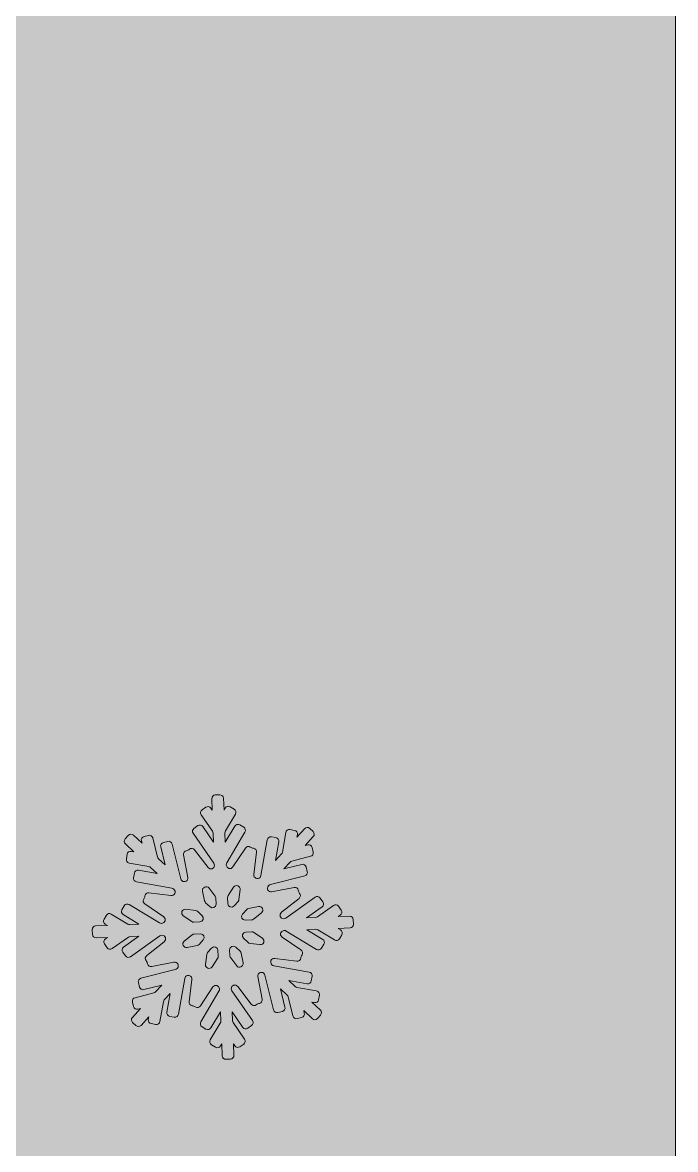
# Model space of a CAD drawing. Header units: millimetres. Extents: x 33 to 181, y -115 to -16.
# Drawn here: x 171.92 to 180.76, y -56.88 to -41.62 of the extents above; entities that cross this region are included whole.
import ezdxf

# ---------------------------------------------------------------- set-up
doc = ezdxf.new("R2010")
doc.units = ezdxf.units.MM
doc.header["$MEASUREMENT"] = 0
doc.layers.add('engraving', color=7, linetype='Continuous')
doc.layers.add('Layer 1', color=7, linetype='Continuous')

msp = doc.modelspace()

# ---------------------------------------------------------------- hatches: boundary and pattern name
at = {"layer": 'Layer 1'}
h = msp.add_hatch(color=2, dxfattribs=at)
h.dxf.hatch_style = 2
edge = h.paths.add_edge_path()
edge.add_spline(control_points=[(156.236, -29.463), (155.428, -28.206), (154.068, -27.335), (152.5, -27.216), (154.005, -26.101), (154.984, -24.317), (154.984, -22.3), (154.984, -18.92), (152.244, -16.179), (148.864, -16.179), (145.483, -16.179), (142.743, -18.92), (142.743, -22.3), (142.743, -24.317), (143.723, -26.101), (145.228, -27.216), (143.62, -27.338), (142.229, -28.246), (141.428, -29.553), (141.428, -29.553), (140.987, -29.553), (140.987, -29.553), (140.987, -29.553), (140.948, -29.463), (140.948, -29.463), (140.948, -29.463), (117.575, -29.463), (117.575, -29.463), (117.575, -29.463), (117.575, -114.611), (117.575, -114.611), (117.575, -114.611), (140.477, -114.611), (140.477, -114.611), (140.477, -114.611), (140.477, -83.841), (140.477, -83.841), (140.477, -83.841), (157.272, -114.611), (157.272, -114.611), (157.272, -114.611), (180.761, -114.611), (180.761, -114.611), (180.761, -114.611), (180.761, -29.463), (180.761, -29.463), (180.761, -29.463), (156.236, -29.463), (156.236, -29.463)], knot_values=[0, 0, 0, 0, 1, 1, 1, 2, 2, 2, 3, 3, 3, 4, 4, 4, 5, 5, 5, 6, 6, 6, 7, 7, 7, 8, 8, 8, 9, 9, 9, 10, 10, 10, 11, 11, 11, 12, 12, 12, 13, 13, 13, 14, 14, 14, 15, 15, 15, 16, 16, 16, 16], degree=3, periodic=1)
edge = h.paths.add_edge_path()
edge.add_spline(control_points=[(145.056, -22.3), (145.056, -20.201), (146.764, -18.493), (148.864, -18.493), (150.963, -18.493), (152.671, -20.201), (152.671, -22.3), (152.671, -24.4), (150.963, -26.108), (148.864, -26.108), (146.764, -26.108), (145.056, -24.4), (145.056, -22.3)], knot_values=[0, 0, 0, 0, 1, 1, 1, 2, 2, 2, 3, 3, 3, 4, 4, 4, 4], degree=3, periodic=1)
h.paths.add_polyline_path([(142.919, -33.921), (155.746, -33.921), (155.746, -62.935)])

# ---------------------------------------------------------------- linework, layer by layer
at = {"layer": 'engraving', "lineweight": 0}
for points, knots in [([(176.398, -53.767), (176.397, -53.74), (176.375, -53.72), (176.348, -53.721), (176.348, -53.721), (176.193, -53.727), (176.193, -53.727), (176.193, -53.727), (176.222, -53.706), (176.222, -53.706), (176.244, -53.691), (176.249, -53.661), (176.234, -53.639), (176.234, -53.639), (176.198, -53.587), (176.198, -53.587), (176.183, -53.565), (176.152, -53.559), (176.13, -53.575), (176.13, -53.575), (175.911, -53.73), (175.911, -53.73), (175.903, -53.735), (175.894, -53.738), (175.885, -53.739), (175.885, -53.739), (175.766, -53.743), (175.766, -53.743), (175.766, -53.743), (175.975, -53.596), (175.975, -53.596), (175.997, -53.581), (176.002, -53.55), (175.987, -53.529), (175.987, -53.529), (175.951, -53.477), (175.951, -53.477), (175.935, -53.454), (175.905, -53.449), (175.883, -53.464), (175.883, -53.464), (175.484, -53.746), (175.484, -53.746), (175.476, -53.752), (175.467, -53.755), (175.458, -53.755), (175.458, -53.755), (175.455, -53.755), (175.455, -53.755), (175.408, -53.757), (175.386, -53.698), (175.423, -53.669), (175.423, -53.669), (175.663, -53.48), (175.663, -53.48), (175.684, -53.464), (175.687, -53.433), (175.671, -53.412), (175.671, -53.412), (175.663, -53.402), (175.663, -53.402), (175.659, -53.396), (175.656, -53.389), (175.654, -53.382), (175.654, -53.382), (175.652, -53.37), (175.652, -53.37), (175.647, -53.343), (175.621, -53.326), (175.595, -53.331), (175.595, -53.331), (175.292, -53.392), (175.292, -53.392), (175.246, -53.401), (175.215, -53.346), (175.247, -53.311), (175.247, -53.311), (175.252, -53.306), (175.252, -53.306), (175.259, -53.299), (175.267, -53.294), (175.276, -53.291), (175.276, -53.291), (175.74, -53.175), (175.74, -53.175), (175.766, -53.169), (175.781, -53.142), (175.775, -53.116), (175.775, -53.116), (175.76, -53.055), (175.76, -53.055), (175.753, -53.029), (175.727, -53.013), (175.701, -53.019), (175.701, -53.019), (175.458, -53.08), (175.458, -53.08), (175.458, -53.08), (175.542, -52.989), (175.542, -52.989), (175.548, -52.982), (175.556, -52.976), (175.566, -52.974), (175.566, -52.974), (175.82, -52.91), (175.82, -52.91), (175.846, -52.904), (175.861, -52.878), (175.855, -52.852), (175.855, -52.852), (175.84, -52.79), (175.84, -52.79), (175.833, -52.764), (175.807, -52.748), (175.781, -52.755), (175.781, -52.755), (175.748, -52.763), (175.748, -52.763), (175.748, -52.763), (175.856, -52.644), (175.856, -52.644), (175.874, -52.624), (175.873, -52.594), (175.854, -52.575), (175.854, -52.575), (175.808, -52.532), (175.808, -52.532), (175.788, -52.514), (175.757, -52.515), (175.739, -52.535), (175.739, -52.535), (175.635, -52.649), (175.635, -52.649), (175.635, -52.649), (175.641, -52.615), (175.641, -52.615), (175.645, -52.589), (175.628, -52.564), (175.601, -52.559), (175.601, -52.559), (175.54, -52.548), (175.54, -52.548), (175.513, -52.543), (175.488, -52.561), (175.483, -52.587), (175.483, -52.587), (175.437, -52.854), (175.437, -52.854), (175.435, -52.864), (175.431, -52.872), (175.425, -52.879), (175.425, -52.879), (175.345, -52.966), (175.345, -52.966), (175.345, -52.966), (175.389, -52.713), (175.389, -52.713), (175.394, -52.687), (175.376, -52.662), (175.35, -52.657), (175.35, -52.657), (175.288, -52.646), (175.288, -52.646), (175.262, -52.641), (175.236, -52.659), (175.232, -52.686), (175.232, -52.686), (175.147, -53.172), (175.147, -53.172), (175.146, -53.181), (175.141, -53.189), (175.135, -53.196), (175.135, -53.196), (175.135, -53.196), (175.135, -53.196), (175.103, -53.231), (175.045, -53.204), (175.051, -53.158), (175.051, -53.158), (175.088, -52.855), (175.088, -52.855), (175.091, -52.828), (175.072, -52.804), (175.046, -52.801), (175.046, -52.801), (175.034, -52.799), (175.034, -52.799), (175.027, -52.798), (175.019, -52.795), (175.013, -52.791), (175.013, -52.791), (175.003, -52.785), (175.003, -52.785), (174.981, -52.769), (174.95, -52.776), (174.936, -52.798), (174.936, -52.798), (174.766, -53.055), (174.766, -53.055), (174.74, -53.094), (174.679, -53.077), (174.677, -53.03), (174.677, -53.03), (174.677, -53.025), (174.677, -53.025), (174.676, -53.015), (174.679, -53.006), (174.683, -52.998), (174.683, -52.998), (174.929, -52.583), (174.929, -52.583), (174.943, -52.56), (174.936, -52.531), (174.913, -52.517), (174.913, -52.517), (174.859, -52.484), (174.859, -52.484), (174.836, -52.47), (174.806, -52.478), (174.792, -52.501), (174.792, -52.501), (174.664, -52.717), (174.664, -52.717), (174.664, -52.717), (174.659, -52.592), (174.659, -52.592), (174.659, -52.583), (174.661, -52.574), (174.666, -52.566), (174.666, -52.566), (174.801, -52.338), (174.801, -52.338), (174.814, -52.315), (174.807, -52.286), (174.784, -52.272), (174.784, -52.272), (174.731, -52.239), (174.731, -52.239), (174.708, -52.225), (174.677, -52.233), (174.664, -52.256), (174.664, -52.256), (174.647, -52.285), (174.647, -52.285), (174.647, -52.285), (174.64, -52.123), (174.64, -52.123), (174.639, -52.096), (174.616, -52.076), (174.59, -52.077), (174.59, -52.077), (174.527, -52.079), (174.527, -52.079), (174.5, -52.08), (174.48, -52.103), (174.481, -52.13), (174.481, -52.13), (174.487, -52.285), (174.487, -52.285), (174.487, -52.285), (174.468, -52.258), (174.468, -52.258), (174.453, -52.236), (174.422, -52.23), (174.4, -52.246), (174.4, -52.246), (174.349, -52.282), (174.349, -52.282), (174.327, -52.297), (174.322, -52.327), (174.337, -52.349), (174.337, -52.349), (174.491, -52.572), (174.491, -52.572), (174.496, -52.58), (174.499, -52.589), (174.5, -52.598), (174.5, -52.598), (174.504, -52.717), (174.504, -52.717), (174.504, -52.717), (174.36, -52.508), (174.36, -52.508), (174.344, -52.485), (174.314, -52.48), (174.292, -52.495), (174.292, -52.495), (174.24, -52.532), (174.24, -52.532), (174.219, -52.547), (174.213, -52.577), (174.228, -52.599), (174.228, -52.599), (174.509, -53.004), (174.509, -53.004), (174.514, -53.012), (174.517, -53.021), (174.517, -53.03), (174.517, -53.03), (174.517, -53.031), (174.517, -53.031), (174.519, -53.078), (174.459, -53.1), (174.43, -53.062), (174.43, -53.062), (174.246, -52.823), (174.246, -52.823), (174.229, -52.802), (174.198, -52.798), (174.177, -52.815), (174.177, -52.815), (174.168, -52.822), (174.168, -52.822), (174.162, -52.827), (174.155, -52.83), (174.148, -52.831), (174.148, -52.831), (174.136, -52.834), (174.136, -52.834), (174.11, -52.839), (174.093, -52.864), (174.098, -52.891), (174.098, -52.891), (174.158, -53.196), (174.158, -53.196), (174.167, -53.242), (174.112, -53.273), (174.077, -53.24), (174.077, -53.24), (174.074, -53.238), (174.074, -53.238), (174.067, -53.231), (174.063, -53.223), (174.06, -53.214), (174.06, -53.214), (173.944, -52.744), (173.944, -52.744), (173.938, -52.718), (173.911, -52.702), (173.885, -52.708), (173.885, -52.708), (173.825, -52.724), (173.825, -52.724), (173.799, -52.73), (173.783, -52.756), (173.789, -52.782), (173.789, -52.782), (173.85, -53.028), (173.85, -53.028), (173.85, -53.028), (173.76, -52.944), (173.76, -52.944), (173.753, -52.937), (173.748, -52.929), (173.746, -52.92), (173.746, -52.92), (173.682, -52.662), (173.682, -52.662), (173.676, -52.636), (173.649, -52.62), (173.623, -52.627), (173.623, -52.627), (173.563, -52.642), (173.563, -52.642), (173.537, -52.648), (173.521, -52.675), (173.527, -52.701), (173.527, -52.701), (173.536, -52.734), (173.536, -52.734), (173.536, -52.734), (173.419, -52.625), (173.419, -52.625), (173.399, -52.606), (173.368, -52.608), (173.35, -52.628), (173.35, -52.628), (173.307, -52.674), (173.307, -52.674), (173.289, -52.694), (173.291, -52.724), (173.31, -52.742), (173.31, -52.742), (173.424, -52.849), (173.424, -52.849), (173.424, -52.849), (173.391, -52.843), (173.391, -52.843), (173.364, -52.838), (173.339, -52.856), (173.334, -52.883), (173.334, -52.883), (173.324, -52.945), (173.324, -52.945), (173.319, -52.971), (173.336, -52.996), (173.363, -53.001), (173.363, -53.001), (173.627, -53.049), (173.627, -53.049), (173.636, -53.051), (173.644, -53.055), (173.651, -53.061), (173.651, -53.061), (173.739, -53.143), (173.739, -53.143), (173.739, -53.143), (173.489, -53.098), (173.489, -53.098), (173.462, -53.093), (173.437, -53.111), (173.432, -53.137), (173.432, -53.137), (173.422, -53.2), (173.422, -53.2), (173.417, -53.226), (173.435, -53.251), (173.461, -53.256), (173.461, -53.256), (173.941, -53.343), (173.941, -53.343), (173.95, -53.344), (173.959, -53.349), (173.966, -53.355), (173.966, -53.355), (173.968, -53.357), (173.968, -53.357), (174.002, -53.389), (173.975, -53.447), (173.928, -53.441), (173.928, -53.441), (173.629, -53.403), (173.629, -53.403), (173.603, -53.4), (173.578, -53.419), (173.575, -53.445), (173.575, -53.445), (173.573, -53.458), (173.573, -53.458), (173.573, -53.465), (173.57, -53.472), (173.566, -53.478), (173.566, -53.478), (173.559, -53.489), (173.559, -53.489), (173.544, -53.511), (173.55, -53.541), (173.572, -53.556), (173.572, -53.556), (173.83, -53.73), (173.83, -53.73), (173.869, -53.757), (173.851, -53.817), (173.804, -53.819), (173.804, -53.819), (173.798, -53.819), (173.798, -53.819), (173.789, -53.82), (173.779, -53.817), (173.771, -53.812), (173.771, -53.812), (173.362, -53.563), (173.362, -53.563), (173.338, -53.549), (173.308, -53.556), (173.294, -53.58), (173.294, -53.58), (173.262, -53.634), (173.262, -53.634), (173.249, -53.657), (173.256, -53.686), (173.279, -53.7), (173.279, -53.7), (173.494, -53.831), (173.494, -53.831), (173.494, -53.831), (173.371, -53.836), (173.371, -53.836), (173.362, -53.836), (173.352, -53.834), (173.344, -53.829), (173.344, -53.829), (173.12, -53.692), (173.12, -53.692), (173.097, -53.678), (173.067, -53.686), (173.053, -53.709), (173.053, -53.709), (173.021, -53.763), (173.021, -53.763), (173.007, -53.786), (173.014, -53.816), (173.037, -53.83), (173.037, -53.83), (173.067, -53.848), (173.067, -53.848), (173.067, -53.848), (172.907, -53.854), (172.907, -53.854), (172.881, -53.855), (172.86, -53.878), (172.861, -53.905), (172.861, -53.905), (172.863, -53.968), (172.863, -53.968), (172.864, -53.995), (172.887, -54.016), (172.914, -54.015), (172.914, -54.015), (173.068, -54.009), (173.068, -54.009), (173.068, -54.009), (173.04, -54.029), (173.04, -54.029), (173.018, -54.044), (173.013, -54.074), (173.028, -54.096), (173.028, -54.096), (173.064, -54.148), (173.064, -54.148), (173.079, -54.171), (173.11, -54.176), (173.132, -54.16), (173.132, -54.16), (173.351, -54.006), (173.351, -54.006), (173.359, -54), (173.368, -53.997), (173.377, -53.997), (173.377, -53.997), (173.495, -53.992), (173.495, -53.992), (173.495, -53.992), (173.287, -54.139), (173.287, -54.139), (173.265, -54.155), (173.26, -54.185), (173.275, -54.207), (173.275, -54.207), (173.311, -54.259), (173.311, -54.259), (173.326, -54.281), (173.357, -54.286), (173.379, -54.271), (173.379, -54.271), (173.778, -53.989), (173.778, -53.989), (173.786, -53.984), (173.795, -53.98), (173.804, -53.98), (173.804, -53.98), (173.806, -53.98), (173.806, -53.98), (173.853, -53.978), (173.875, -54.038), (173.838, -54.067), (173.838, -54.067), (173.599, -54.255), (173.599, -54.255), (173.578, -54.272), (173.574, -54.302), (173.591, -54.323), (173.591, -54.323), (173.598, -54.333), (173.598, -54.333), (173.603, -54.339), (173.606, -54.346), (173.607, -54.353), (173.607, -54.353), (173.61, -54.365), (173.61, -54.365), (173.615, -54.392), (173.641, -54.409), (173.667, -54.404), (173.667, -54.404), (173.969, -54.344), (173.969, -54.344), (174.015, -54.334), (174.046, -54.389), (174.015, -54.424), (174.015, -54.424), (174.01, -54.429), (174.01, -54.429), (174.003, -54.437), (173.995, -54.442), (173.986, -54.444), (173.986, -54.444), (173.522, -54.56), (173.522, -54.56), (173.496, -54.567), (173.48, -54.593), (173.487, -54.619), (173.487, -54.619), (173.502, -54.681), (173.502, -54.681), (173.508, -54.707), (173.535, -54.723), (173.561, -54.716), (173.561, -54.716), (173.804, -54.655), (173.804, -54.655), (173.804, -54.655), (173.72, -54.747), (173.72, -54.747), (173.714, -54.754), (173.705, -54.759), (173.696, -54.761), (173.696, -54.761), (173.442, -54.825), (173.442, -54.825), (173.416, -54.831), (173.4, -54.858), (173.407, -54.884), (173.407, -54.884), (173.422, -54.945), (173.422, -54.945), (173.428, -54.971), (173.455, -54.987), (173.481, -54.981), (173.481, -54.981), (173.514, -54.972), (173.514, -54.972), (173.514, -54.972), (173.405, -55.092), (173.405, -55.092), (173.387, -55.111), (173.389, -55.142), (173.408, -55.16), (173.408, -55.16), (173.454, -55.203), (173.454, -55.203), (173.474, -55.221), (173.505, -55.22), (173.523, -55.2), (173.523, -55.2), (173.627, -55.086), (173.627, -55.086), (173.627, -55.086), (173.621, -55.12), (173.621, -55.12), (173.617, -55.147), (173.634, -55.172), (173.66, -55.177), (173.66, -55.177), (173.722, -55.188), (173.722, -55.188), (173.748, -55.192), (173.774, -55.175), (173.778, -55.148), (173.778, -55.148), (173.825, -54.881), (173.825, -54.881), (173.827, -54.872), (173.831, -54.863), (173.837, -54.856), (173.837, -54.856), (173.917, -54.769), (173.917, -54.769), (173.917, -54.769), (173.873, -55.022), (173.873, -55.022), (173.868, -55.048), (173.886, -55.073), (173.912, -55.078), (173.912, -55.078), (173.973, -55.089), (173.973, -55.089), (174, -55.094), (174.025, -55.076), (174.03, -55.05), (174.03, -55.05), (174.114, -54.564), (174.114, -54.564), (174.116, -54.554), (174.12, -54.546), (174.126, -54.539), (174.126, -54.539), (174.126, -54.539), (174.126, -54.539), (174.158, -54.504), (174.216, -54.531), (174.211, -54.578), (174.211, -54.578), (174.174, -54.881), (174.174, -54.881), (174.171, -54.907), (174.189, -54.931), (174.216, -54.935), (174.216, -54.935), (174.228, -54.936), (174.228, -54.936), (174.235, -54.937), (174.242, -54.94), (174.249, -54.944), (174.249, -54.944), (174.258, -54.951), (174.258, -54.951), (174.281, -54.966), (174.311, -54.96), (174.326, -54.937), (174.326, -54.937), (174.496, -54.68), (174.496, -54.68), (174.522, -54.641), (174.583, -54.658), (174.585, -54.705), (174.585, -54.705), (174.585, -54.711), (174.585, -54.711), (174.585, -54.72), (174.583, -54.729), (174.578, -54.737), (174.578, -54.737), (174.332, -55.152), (174.332, -55.152), (174.319, -55.175), (174.326, -55.205), (174.349, -55.219), (174.349, -55.219), (174.402, -55.251), (174.402, -55.251), (174.426, -55.265), (174.456, -55.258), (174.469, -55.234), (174.469, -55.234), (174.598, -55.019), (174.598, -55.019), (174.598, -55.019), (174.603, -55.143), (174.603, -55.143), (174.603, -55.152), (174.601, -55.161), (174.596, -55.17), (174.596, -55.17), (174.461, -55.397), (174.461, -55.397), (174.447, -55.42), (174.455, -55.45), (174.477, -55.464), (174.477, -55.464), (174.531, -55.496), (174.531, -55.496), (174.554, -55.51), (174.584, -55.503), (174.598, -55.479), (174.598, -55.479), (174.615, -55.451), (174.615, -55.451), (174.615, -55.451), (174.622, -55.612), (174.622, -55.612), (174.623, -55.639), (174.645, -55.66), (174.672, -55.659), (174.672, -55.659), (174.734, -55.656), (174.734, -55.656), (174.761, -55.655), (174.782, -55.632), (174.781, -55.606), (174.781, -55.606), (174.775, -55.45), (174.775, -55.45), (174.775, -55.45), (174.794, -55.477), (174.794, -55.477), (174.809, -55.5), (174.84, -55.505), (174.862, -55.49), (174.862, -55.49), (174.913, -55.453), (174.913, -55.453), (174.935, -55.438), (174.94, -55.408), (174.925, -55.386), (174.925, -55.386), (174.771, -55.163), (174.771, -55.163), (174.765, -55.155), (174.762, -55.147), (174.762, -55.137), (174.762, -55.137), (174.757, -55.018), (174.757, -55.018), (174.757, -55.018), (174.902, -55.228), (174.902, -55.228), (174.918, -55.25), (174.948, -55.255), (174.97, -55.24), (174.97, -55.24), (175.021, -55.204), (175.021, -55.204), (175.043, -55.188), (175.048, -55.158), (175.033, -55.136), (175.033, -55.136), (174.753, -54.731), (174.753, -54.731), (174.748, -54.723), (174.745, -54.714), (174.745, -54.705), (174.745, -54.705), (174.745, -54.705), (174.745, -54.705), (174.743, -54.657), (174.803, -54.635), (174.832, -54.673), (174.832, -54.673), (175.016, -54.912), (175.016, -54.912), (175.032, -54.934), (175.063, -54.937), (175.084, -54.921), (175.084, -54.921), (175.094, -54.913), (175.094, -54.913), (175.1, -54.909), (175.107, -54.905), (175.114, -54.904), (175.114, -54.904), (175.125, -54.902), (175.125, -54.902), (175.152, -54.896), (175.169, -54.871), (175.164, -54.845), (175.164, -54.845), (175.104, -54.54), (175.104, -54.54), (175.094, -54.493), (175.15, -54.463), (175.184, -54.495), (175.184, -54.495), (175.187, -54.497), (175.187, -54.497), (175.194, -54.504), (175.199, -54.512), (175.201, -54.521), (175.201, -54.521), (175.318, -54.991), (175.318, -54.991), (175.324, -55.017), (175.35, -55.033), (175.377, -55.027), (175.377, -55.027), (175.437, -55.012), (175.437, -55.012), (175.463, -55.005), (175.479, -54.979), (175.472, -54.953), (175.472, -54.953), (175.412, -54.707), (175.412, -54.707), (175.412, -54.707), (175.502, -54.791), (175.502, -54.791), (175.509, -54.798), (175.513, -54.806), (175.516, -54.815), (175.516, -54.815), (175.579, -55.073), (175.579, -55.073), (175.586, -55.099), (175.612, -55.115), (175.638, -55.109), (175.638, -55.109), (175.699, -55.093), (175.699, -55.093), (175.725, -55.087), (175.741, -55.061), (175.734, -55.035), (175.734, -55.035), (175.726, -55.001), (175.726, -55.001), (175.726, -55.001), (175.843, -55.11), (175.843, -55.11), (175.863, -55.129), (175.894, -55.128), (175.912, -55.108), (175.912, -55.108), (175.954, -55.061), (175.954, -55.061), (175.972, -55.041), (175.971, -55.011), (175.952, -54.993), (175.952, -54.993), (175.837, -54.886), (175.837, -54.886), (175.837, -54.886), (175.871, -54.892), (175.871, -54.892), (175.897, -54.897), (175.923, -54.879), (175.927, -54.853), (175.927, -54.853), (175.938, -54.79), (175.938, -54.79), (175.943, -54.764), (175.925, -54.739), (175.899, -54.734), (175.899, -54.734), (175.635, -54.686), (175.635, -54.686), (175.626, -54.685), (175.617, -54.68), (175.61, -54.674), (175.61, -54.674), (175.523, -54.592), (175.523, -54.592), (175.523, -54.592), (175.773, -54.637), (175.773, -54.637), (175.799, -54.642), (175.825, -54.624), (175.829, -54.598), (175.829, -54.598), (175.84, -54.535), (175.84, -54.535), (175.845, -54.509), (175.827, -54.484), (175.801, -54.479), (175.801, -54.479), (175.321, -54.392), (175.321, -54.392), (175.312, -54.391), (175.303, -54.387), (175.296, -54.38), (175.296, -54.38), (175.294, -54.378), (175.294, -54.378), (175.259, -54.346), (175.286, -54.288), (175.333, -54.294), (175.333, -54.294), (175.632, -54.332), (175.632, -54.332), (175.659, -54.336), (175.683, -54.317), (175.687, -54.29), (175.687, -54.29), (175.688, -54.278), (175.688, -54.278), (175.689, -54.27), (175.692, -54.263), (175.696, -54.257), (175.696, -54.257), (175.703, -54.246), (175.703, -54.246), (175.717, -54.224), (175.712, -54.194), (175.689, -54.179), (175.689, -54.179), (175.432, -54.005), (175.432, -54.005), (175.393, -53.978), (175.41, -53.918), (175.457, -53.916), (175.457, -53.916), (175.463, -53.916), (175.463, -53.916), (175.473, -53.915), (175.482, -53.918), (175.49, -53.923), (175.49, -53.923), (175.9, -54.172), (175.9, -54.172), (175.923, -54.186), (175.953, -54.179), (175.967, -54.156), (175.967, -54.156), (175.999, -54.101), (175.999, -54.101), (176.013, -54.079), (176.006, -54.049), (175.983, -54.035), (175.983, -54.035), (175.768, -53.904), (175.768, -53.904), (175.768, -53.904), (175.89, -53.899), (175.89, -53.899), (175.9, -53.899), (175.909, -53.901), (175.917, -53.906), (175.917, -53.906), (176.142, -54.043), (176.142, -54.043), (176.165, -54.057), (176.195, -54.05), (176.209, -54.026), (176.209, -54.026), (176.241, -53.972), (176.241, -53.972), (176.255, -53.949), (176.247, -53.92), (176.225, -53.906), (176.225, -53.906), (176.195, -53.887), (176.195, -53.887), (176.195, -53.887), (176.354, -53.881), (176.354, -53.881), (176.381, -53.88), (176.402, -53.858), (176.401, -53.831), (176.401, -53.831), (176.398, -53.767), (176.398, -53.767)], [0, 0, 0, 0, 1, 1, 1, 2, 2, 2, 3, 3, 3, 4, 4, 4, 5, 5, 5, 6, 6, 6, 7, 7, 7, 8, 8, 8, 9, 9, 9, 10, 10, 10, 11, 11, 11, 12, 12, 12, 13, 13, 13, 14, 14, 14, 15, 15, 15, 16, 16, 16, 17, 17, 17, 18, 18, 18, 19, 19, 19, 20, 20, 20, 21, 21, 21, 22, 22, 22, 23, 23, 23, 24, 24, 24, 25, 25, 25, 26, 26, 26, 27, 27, 27, 28, 28, 28, 29, 29, 29, 30, 30, 30, 31, 31, 31, 32, 32, 32, 33, 33, 33, 34, 34, 34, 35, 35, 35, 36, 36, 36, 37, 37, 37, 38, 38, 38, 39, 39, 39, 40, 40, 40, 41, 41, 41, 42, 42, 42, 43, 43, 43, 44, 44, 44, 45, 45, 45, 46, 46, 46, 47, 47, 47, 48, 48, 48, 49, 49, 49, 50, 50, 50, 51, 51, 51, 52, 52, 52, 53, 53, 53, 54, 54, 54, 55, 55, 55, 56, 56, 56, 57, 57, 57, 58, 58, 58, 59, 59, 59, 60, 60, 60, 61, 61, 61, 62, 62, 62, 63, 63, 63, 64, 64, 64, 65, 65, 65, 66, 66, 66, 67, 67, 67, 68, 68, 68, 69, 69, 69, 70, 70, 70, 71, 71, 71, 72, 72, 72, 73, 73, 73, 74, 74, 74, 75, 75, 75, 76, 76, 76, 77, 77, 77, 78, 78, 78, 79, 79, 79, 80, 80, 80, 81, 81, 81, 82, 82, 82, 83, 83, 83, 84, 84, 84, 85, 85, 85, 86, 86, 86, 87, 87, 87, 88, 88, 88, 89, 89, 89, 90, 90, 90, 91, 91, 91, 92, 92, 92, 93, 93, 93, 94, 94, 94, 95, 95, 95, 96, 96, 96, 97, 97, 97, 98, 98, 98, 99, 99, 99, 100, 100, 100, 101, 101, 101, 102, 102, 102, 103, 103, 103, 104, 104, 104, 105, 105, 105, 106, 106, 106, 107, 107, 107, 108, 108, 108, 109, 109, 109, 110, 110, 110, 111, 111, 111, 112, 112, 112, 113, 113, 113, 114, 114, 114, 115, 115, 115, 116, 116, 116, 117, 117, 117, 118, 118, 118, 119, 119, 119, 120, 120, 120, 121, 121, 121, 122, 122, 122, 123, 123, 123, 124, 124, 124, 125, 125, 125, 126, 126, 126, 127, 127, 127, 128, 128, 128, 129, 129, 129, 130, 130, 130, 131, 131, 131, 132, 132, 132, 133, 133, 133, 134, 134, 134, 135, 135, 135, 136, 136, 136, 137, 137, 137, 138, 138, 138, 139, 139, 139, 140, 140, 140, 141, 141, 141, 142, 142, 142, 143, 143, 143, 144, 144, 144, 145, 145, 145, 146, 146, 146, 147, 147, 147, 148, 148, 148, 149, 149, 149, 150, 150, 150, 151, 151, 151, 152, 152, 152, 153, 153, 153, 154, 154, 154, 155, 155, 155, 156, 156, 156, 157, 157, 157, 158, 158, 158, 159, 159, 159, 160, 160, 160, 161, 161, 161, 162, 162, 162, 163, 163, 163, 164, 164, 164, 165, 165, 165, 166, 166, 166, 167, 167, 167, 168, 168, 168, 169, 169, 169, 170, 170, 170, 171, 171, 171, 172, 172, 172, 173, 173, 173, 174, 174, 174, 175, 175, 175, 176, 176, 176, 177, 177, 177, 178, 178, 178, 179, 179, 179, 180, 180, 180, 181, 181, 181, 182, 182, 182, 183, 183, 183, 184, 184, 184, 185, 185, 185, 186, 186, 186, 187, 187, 187, 188, 188, 188, 189, 189, 189, 190, 190, 190, 191, 191, 191, 192, 192, 192, 193, 193, 193, 194, 194, 194, 195, 195, 195, 196, 196, 196, 197, 197, 197, 198, 198, 198, 199, 199, 199, 200, 200, 200, 201, 201, 201, 202, 202, 202, 203, 203, 203, 204, 204, 204, 205, 205, 205, 206, 206, 206, 207, 207, 207, 208, 208, 208, 209, 209, 209, 210, 210, 210, 211, 211, 211, 212, 212, 212, 213, 213, 213, 214, 214, 214, 215, 215, 215, 216, 216, 216, 217, 217, 217, 218, 218, 218, 219, 219, 219, 220, 220, 220, 221, 221, 221, 222, 222, 222, 223, 223, 223, 224, 224, 224, 225, 225, 225, 226, 226, 226, 227, 227, 227, 228, 228, 228, 229, 229, 229, 230, 230, 230, 231, 231, 231, 232, 232, 232, 233, 233, 233, 234, 234, 234, 235, 235, 235, 236, 236, 236, 237, 237, 237, 238, 238, 238, 239, 239, 239, 240, 240, 240, 241, 241, 241, 242, 242, 242, 243, 243, 243, 244, 244, 244, 245, 245, 245, 246, 246, 246, 247, 247, 247, 248, 248, 248, 249, 249, 249, 250, 250, 250, 251, 251, 251, 252, 252, 252, 253, 253, 253, 254, 254, 254, 255, 255, 255, 256, 256, 256, 257, 257, 257, 258, 258, 258, 259, 259, 259, 260, 260, 260, 261, 261, 261, 262, 262, 262, 263, 263, 263, 264, 264, 264, 265, 265, 265, 266, 266, 266, 267, 267, 267, 268, 268, 268, 269, 269, 269, 270, 270, 270, 271, 271, 271, 272, 272, 272, 273, 273, 273, 274, 274, 274, 275, 275, 275, 276, 276, 276, 277, 277, 277, 278, 278, 278, 279, 279, 279, 280, 280, 280, 281, 281, 281, 282, 282, 282, 283, 283, 283, 284, 284, 284, 285, 285, 285, 286, 286, 286, 287, 287, 287, 288, 288, 288, 289, 289, 289, 290, 290, 290, 291, 291, 291, 292, 292, 292, 293, 293, 293, 294, 294, 294, 295, 295, 295, 296, 296, 296, 297, 297, 297, 298, 298, 298, 299, 299, 299, 300, 300, 300, 301, 301, 301, 302, 302, 302, 303, 303, 303, 304, 304, 304, 305, 305, 305, 306, 306, 306, 307, 307, 307, 308, 308, 308, 309, 309, 309, 310, 310, 310, 311, 311, 311, 312, 312, 312, 313, 313, 313, 314, 314, 314, 315, 315, 315, 316, 316, 316, 317, 317, 317, 318, 318, 318, 319, 319, 319, 320, 320, 320, 321, 321, 321, 322, 322, 322, 323, 323, 323, 324, 324, 324, 325, 325, 325, 326, 326, 326, 327, 327, 327, 328, 328, 328, 329, 329, 329, 330, 330, 330, 331, 331, 331, 332, 332, 332, 333, 333, 333, 334, 334, 334, 335, 335, 335, 336, 336, 336, 336]), ([(174.444, -53.342), (174.444, -53.342), (174.525, -53.448), (174.525, -53.448), (174.531, -53.456), (174.535, -53.465), (174.535, -53.476), (174.535, -53.476), (174.538, -53.558), (174.538, -53.558), (174.54, -53.601), (174.488, -53.625), (174.457, -53.595), (174.457, -53.595), (174.398, -53.54), (174.398, -53.54), (174.391, -53.533), (174.386, -53.524), (174.384, -53.514), (174.384, -53.514), (174.357, -53.381), (174.357, -53.381), (174.347, -53.331), (174.412, -53.301), (174.444, -53.342)], [0, 0, 0, 0, 1, 1, 1, 2, 2, 2, 3, 3, 3, 4, 4, 4, 5, 5, 5, 6, 6, 6, 7, 7, 7, 8, 8, 8, 8]), ([(174.698, -53.552), (174.698, -53.552), (174.695, -53.47), (174.695, -53.47), (174.694, -53.46), (174.697, -53.45), (174.703, -53.441), (174.703, -53.441), (174.777, -53.329), (174.777, -53.329), (174.805, -53.286), (174.872, -53.311), (174.865, -53.362), (174.865, -53.362), (174.849, -53.496), (174.849, -53.496), (174.848, -53.506), (174.844, -53.516), (174.837, -53.523), (174.837, -53.523), (174.782, -53.583), (174.782, -53.583), (174.753, -53.615), (174.7, -53.595), (174.698, -53.552)], [0, 0, 0, 0, 1, 1, 1, 2, 2, 2, 3, 3, 3, 4, 4, 4, 5, 5, 5, 6, 6, 6, 7, 7, 7, 8, 8, 8, 8]), ([(174.209, -53.794), (174.209, -53.794), (174.095, -53.717), (174.095, -53.717), (174.053, -53.688), (174.078, -53.622), (174.129, -53.628), (174.129, -53.628), (174.262, -53.645), (174.262, -53.645), (174.273, -53.647), (174.282, -53.651), (174.29, -53.658), (174.29, -53.658), (174.351, -53.715), (174.351, -53.715), (174.382, -53.745), (174.362, -53.798), (174.319, -53.799), (174.319, -53.799), (174.238, -53.802), (174.238, -53.802), (174.228, -53.803), (174.218, -53.8), (174.209, -53.794)], [0, 0, 0, 0, 1, 1, 1, 2, 2, 2, 3, 3, 3, 4, 4, 4, 5, 5, 5, 6, 6, 6, 7, 7, 7, 8, 8, 8, 8]), ([(174.898, -53.694), (174.898, -53.694), (174.954, -53.633), (174.954, -53.633), (174.961, -53.625), (174.97, -53.62), (174.98, -53.618), (174.98, -53.618), (175.114, -53.591), (175.114, -53.591), (175.164, -53.581), (175.193, -53.645), (175.153, -53.677), (175.153, -53.677), (175.046, -53.762), (175.046, -53.762), (175.037, -53.768), (175.028, -53.772), (175.017, -53.772), (175.017, -53.772), (174.935, -53.775), (174.935, -53.775), (174.892, -53.777), (174.869, -53.726), (174.898, -53.694)], [0, 0, 0, 0, 1, 1, 1, 2, 2, 2, 3, 3, 3, 4, 4, 4, 5, 5, 5, 6, 6, 6, 7, 7, 7, 8, 8, 8, 8]), ([(174.364, -54.041), (174.364, -54.041), (174.308, -54.103), (174.308, -54.103), (174.301, -54.11), (174.292, -54.115), (174.282, -54.117), (174.282, -54.117), (174.148, -54.144), (174.148, -54.144), (174.098, -54.154), (174.068, -54.09), (174.109, -54.058), (174.109, -54.058), (174.216, -53.973), (174.216, -53.973), (174.224, -53.967), (174.234, -53.963), (174.244, -53.963), (174.244, -53.963), (174.326, -53.96), (174.326, -53.96), (174.369, -53.958), (174.393, -54.009), (174.364, -54.041)], [0, 0, 0, 0, 1, 1, 1, 2, 2, 2, 3, 3, 3, 4, 4, 4, 5, 5, 5, 6, 6, 6, 7, 7, 7, 8, 8, 8, 8]), ([(175.052, -53.941), (175.052, -53.941), (175.166, -54.018), (175.166, -54.018), (175.209, -54.047), (175.184, -54.113), (175.133, -54.107), (175.133, -54.107), (174.999, -54.09), (174.999, -54.09), (174.989, -54.089), (174.98, -54.084), (174.972, -54.077), (174.972, -54.077), (174.911, -54.02), (174.911, -54.02), (174.879, -53.991), (174.899, -53.938), (174.942, -53.936), (174.942, -53.936), (175.023, -53.933), (175.023, -53.933), (175.034, -53.932), (175.044, -53.935), (175.052, -53.941)], [0, 0, 0, 0, 1, 1, 1, 2, 2, 2, 3, 3, 3, 4, 4, 4, 5, 5, 5, 6, 6, 6, 7, 7, 7, 8, 8, 8, 8]), ([(174.564, -54.183), (174.564, -54.183), (174.567, -54.265), (174.567, -54.265), (174.567, -54.276), (174.565, -54.286), (174.559, -54.294), (174.559, -54.294), (174.485, -54.406), (174.485, -54.406), (174.457, -54.449), (174.39, -54.425), (174.396, -54.374), (174.396, -54.374), (174.413, -54.239), (174.413, -54.239), (174.414, -54.229), (174.418, -54.219), (174.425, -54.212), (174.425, -54.212), (174.479, -54.153), (174.479, -54.153), (174.509, -54.12), (174.562, -54.14), (174.564, -54.183)], [0, 0, 0, 0, 1, 1, 1, 2, 2, 2, 3, 3, 3, 4, 4, 4, 5, 5, 5, 6, 6, 6, 7, 7, 7, 8, 8, 8, 8]), ([(174.818, -54.393), (174.818, -54.393), (174.737, -54.287), (174.737, -54.287), (174.73, -54.279), (174.727, -54.27), (174.727, -54.26), (174.727, -54.26), (174.723, -54.177), (174.723, -54.177), (174.721, -54.134), (174.773, -54.11), (174.805, -54.14), (174.805, -54.14), (174.864, -54.195), (174.864, -54.195), (174.871, -54.202), (174.876, -54.211), (174.878, -54.221), (174.878, -54.221), (174.904, -54.354), (174.904, -54.354), (174.914, -54.405), (174.849, -54.434), (174.818, -54.393)], [0, 0, 0, 0, 1, 1, 1, 2, 2, 2, 3, 3, 3, 4, 4, 4, 5, 5, 5, 6, 6, 6, 7, 7, 7, 8, 8, 8, 8])]:
    msp.add_open_spline(points, degree=3, knots=knots, dxfattribs=at)
at = {"layer": 'Layer 1', "lineweight": 0}
msp.add_open_spline([(156.236, -29.463), (155.428, -28.206), (154.068, -27.335), (152.5, -27.216), (154.005, -26.101), (154.984, -24.317), (154.984, -22.3), (154.984, -18.92), (152.244, -16.179), (148.864, -16.179), (145.483, -16.179), (142.743, -18.92), (142.743, -22.3), (142.743, -24.317), (143.723, -26.101), (145.228, -27.216), (143.62, -27.338), (142.229, -28.246), (141.428, -29.553), (141.428, -29.553), (140.987, -29.553), (140.987, -29.553), (140.987, -29.553), (140.948, -29.463), (140.948, -29.463), (140.948, -29.463), (117.575, -29.463), (117.575, -29.463), (117.575, -29.463), (117.575, -114.611), (117.575, -114.611), (117.575, -114.611), (140.477, -114.611), (140.477, -114.611), (140.477, -114.611), (140.477, -83.841), (140.477, -83.841), (140.477, -83.841), (157.272, -114.611), (157.272, -114.611), (157.272, -114.611), (180.761, -114.611), (180.761, -114.611), (180.761, -114.611), (180.761, -29.463), (180.761, -29.463), (180.761, -29.463), (156.236, -29.463), (156.236, -29.463)], degree=3, knots=[0, 0, 0, 0, 1, 1, 1, 2, 2, 2, 3, 3, 3, 4, 4, 4, 5, 5, 5, 6, 6, 6, 7, 7, 7, 8, 8, 8, 9, 9, 9, 10, 10, 10, 11, 11, 11, 12, 12, 12, 13, 13, 13, 14, 14, 14, 15, 15, 15, 16, 16, 16, 16], dxfattribs=at)

doc.saveas('drawing.dxf')
